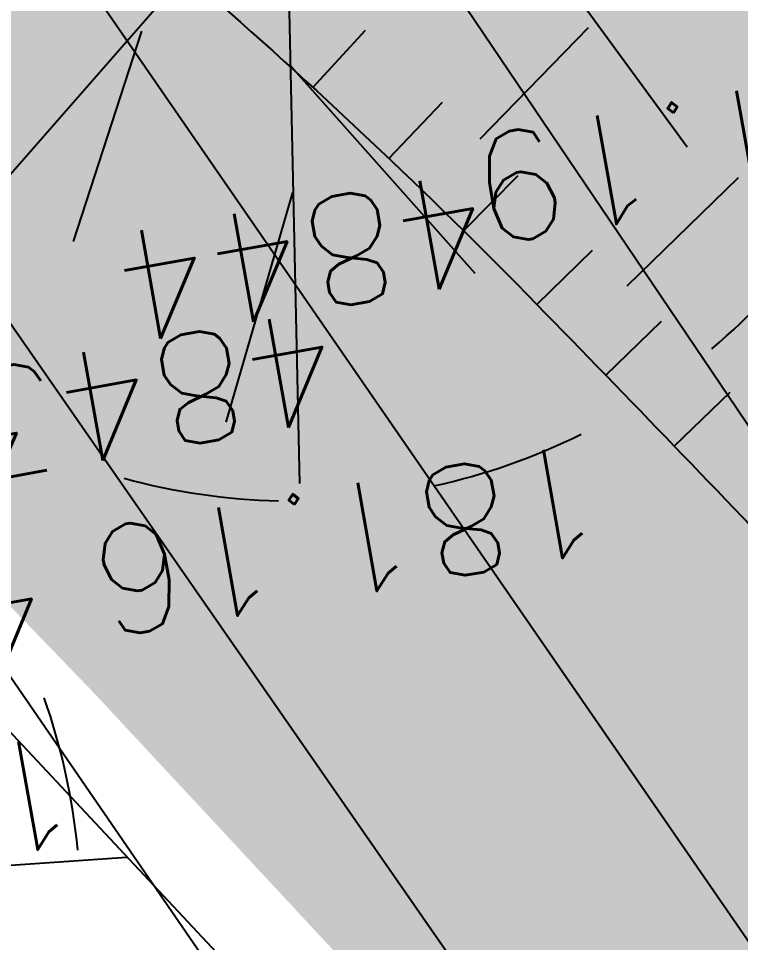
# Model space of a CAD drawing. Extents: x -2313930 to 3286427, y -3858277 to 2572692.
# Drawn here: x 541057 to 543288, y -290654 to -287796 of the extents above; entities that cross this region are included whole.
import ezdxf
from ezdxf.enums import TextEntityAlignment as Align
from ezdxf.lldxf.tags import DXFTag

# ---------------------------------------------------------------- set-up
doc = ezdxf.new("R2010")
doc.units = 0
doc.layers.add('_GAZELEC-RESERVATION 2', color=132, linetype='Continuous', lineweight=18)
doc.layers.add('Fond topo - P', color=252, linetype='Continuous', lineweight=50)
for name, color, linetype, plot in [('Fond topo - N', 252, 'Continuous', False), ('Fond topo - NCACHE', 252, 'Continuous', False), ('Fond topo - ZCACHE', 252, 'Continuous', False)]:
    doc.layers.add(name, color=color, linetype=linetype, plot=plot)
for name, color, linetype in [('Fond topo - TAL', 252, 'Continuous'), ('Fond topo - TAL_HAC', 252, 'Continuous'), ('Fond topo - VEG', 252, 'Continuous'), ('Fond topo - Z_500', 252, 'Continuous'), ('prlm-VRD', 2, 'Continuous'), ('SA - couvre sol', 252, 'Continuous'), ('SA - EVMV', 252, 'Continuous')]:
    doc.layers.add(name, color=color, linetype=linetype)
doc.styles.add('SIMPLEX', font='simplex_.ttf', dxfattribs={"height": 1.25})
tags = doc.linetypes.add('L8', pattern=[0.22500000894069674, 0.1500000059604645, -0.07500000298023224]).pattern_tags.tags
tags[6:7] = [DXFTag(74, 4), DXFTag(75, 0), DXFTag(340, '0'), DXFTag(46, 0.0), DXFTag(50, 0.0), DXFTag(44, 0.0), DXFTag(45, 0.0)]
tags[4:5] = [DXFTag(74, 4), DXFTag(75, 0), DXFTag(340, '0'), DXFTag(46, 0.0), DXFTag(50, 0.0), DXFTag(44, 0.0), DXFTag(45, 0.0)]

# ---------------------------------------------------------------- blocks, each defined once
blk = doc.blocks.new('PTOPO')
at = {"layer": 'Fond topo - NCACHE', "style": 'SIMPLEX'}
blk.add_attdef('MAT', text='', height=0.34, dxfattribs=at).set_placement((0.09999999986030161, -0.09999999962747097), align=Align.TOP_LEFT)
at = {"layer": 'Fond topo - ZCACHE', "style": 'SIMPLEX'}
blk.add_attdef('ALT', (0.09999999986030161, 0.09999999962747097), '', height=0.34, dxfattribs=at)
blk = doc.blocks.new('VEG12A')
at = {"ltscale": 2}
for p, q in [((0.01815258799999997, 0.057406781), (0.100441039, 0.47293725)), ((0.05749608, 0.253444298), (0.145517598, 0.414706841)), ((0.037902722, 0.15845596), (-0.06593155700000003, 0.344147082)), ((-0.158788295, 0.086017079), (-0.245985314, 0.284587218)), ((0.04981112299999996, 0.033821695), (0.391570728, 0.285894318)), ((0.143890955, 0.107467204), (0.230033352, 0.253971609))]:
    blk.add_line(p, q, dxfattribs=at)
for start, end in [(90, 103.8461539085843), (62.30769199853572, 76.15384597947835), (117.6923078993823, 131.5384619204946), (173.0769230068974, 186.9230769931026)]:
    blk.add_arc((0, 0), 0.496982058, start, end, dxfattribs=at)
blk = doc.blocks.new('A$C1F970F0F')
at = {"layer": 'SA - couvre sol'}
h = blk.add_hatch(dxfattribs=at)
h.set_pattern_fill('PELOUSE6', color=256, scale=20.0000003, angle=-10.72360141139323, style=0, pattern_type=2)
h.set_pattern_definition([(349.2763985886067, (-277130161.1279894, -473864756.7787022), (22.32856350872324, 117.9043497231417), [37.5000005625, -202.5000030375]), (79.27639858860677, (-277130147.3110734, -473864759.3953308), (-235.8086994462835, 44.65712701744649), [15.000000225, -105.000001575]), (79.27639858860677, (-277130138.0997961, -473864761.1397498), (-235.8086994462835, 44.65712701744649), [15.000000225, -105.000001575]), (79.27639858860677, (-277130142.7054347, -473864760.2675403), (-235.8086994462835, 44.65712701744649), [18.75000028125, -101.25000151875]), (112.9664661186067, (-277130151.916716, -473864758.5231205), (-191.1515722884832, 280.4658259369293), [12.00000018, -420.7461593111922]), (45.58633105860677, (-277130133.4941673, -473864762.0119574), (22.32856353476547, 117.9043498154048), [12.00000018, -420.7461593111923]), (45.58633105860677, (-277130124.2828801, -473864763.7563783), (22.32856353476547, 117.9043498154048), [26.00000039, -406.6661590999923]), (112.9664661186067, (-277130161.1279894, -473864756.7787022), (-191.1515722884832, 280.4658259369293), [26.00000039, -406.6661590999922]), (349.2763985886067, (-277130073.3609553, -473864750.4999832), (22.32856350872324, 117.9043497231417), [44.42455106636825, -195.5754525336318]), (349.2763985886067, (-277130085.1249766, -473864728.4255323), (22.32856350872324, 117.9043497231417), [82.81008944215131, -56.09585564143782, 43.07431864611476, -58.01973967029608]), (349.2763985886067, (-277130096.7337571, -473864706.3804808), (22.32856350872324, 117.9043497231417), [119.4799495921992, -46.28746189431191, 29.47870124218051, -44.75389087130835]), (349.2763985886067, (-277130108.4191755, -473864684.3209158), (22.32856350872324, 117.9043497231417), [100.4611429069171, -139.5388606930829]), (349.2763985886067, (-277130104.5097786, -473864665.2146754), (22.32856350872324, 117.9043497231417), [65.56973938354608, -174.4302642164539])])
edge = h.paths.add_edge_path()
edge.add_arc((4686.17633280365, 6461.263957909795), 2929.999943103911, 34.48608965995057, 42.89962862937583)
edge.add_arc((6700.681395940306, 8333.233251919955), 179.999999986126, 42.89962847510776, 139.7693510133963)
edge.add_arc((8036.110016895354, 7056.094568132154), 2027.519382076243, 136.5878893291629, 177.4536643126465)
edge.add_line((6010.592568096673, 7146.171807559098), (6018.948373371913, 7145.931843945988))
edge.add_line((6018.948373371913, 7145.931843945988), (6030.66105542983, 6828.889455646445))
edge.add_line((6030.661055429829, 6828.889455646445), (6086.545484387591, 6513.581804602189))
edge.add_line((6086.545484387591, 6513.581804602189), (6198.444306795145, 6127.414684863436))
edge.add_line((6198.444306795145, 6127.414684863435), (6298.474729685709, 5856.208511224729))
edge.add_line((6298.474729685709, 5856.20851122473), (6412.911502342192, 5600.584971789341))
edge.add_line((6412.911502342192, 5600.58497178934), (6430.976089253624, 5561.150698599641))
edge.add_line((6430.976089253624, 5561.150698599641), (6391.541816136887, 5543.086111698089))
edge.add_line((6391.541816136887, 5543.086111698089), (6373.477229225455, 5582.520384887787))
edge.add_line((6373.477229225455, 5582.520384887787), (6385.636062437989, 5588.090268212786))
edge.add_line((6385.636062437989, 5588.090268212785), (6270.263852773479, 5845.803342882811))
edge.add_line((6270.263852773479, 5845.803342882812), (6260.946051039006, 5842.366608122313))
edge.add_line((6260.946051039007, 5842.366608122313), (6247.104147932258, 5879.895286746139))
edge.add_line((6247.104147932258, 5879.895286746139), (6256.486317609877, 5883.355762637208))
edge.add_line((6256.486317609876, 5883.355762637208), (6193.646684101131, 6053.728895531077))
edge.add_line((6193.64668410113, 6053.728895531078), (6224.942961944316, 5457.232163833863))
edge.add_line((6224.942961944316, 5457.232163833862), (6349.299166892059, 5359.882025415485))
edge.add_line((6349.29916689206, 5359.882025415484), (6631.131740746965, 5067.486222945057))
edge.add_line((6631.131740746965, 5067.486222945058), (7007.85703846356, 4662.392471667164))
edge.add_arc((6266.884495562824, 4074.377509715027), 945.9396940674151, 15.593354854106678, 38.434526739372416, ccw=False)
edge.add_line((7178.007696354092, 4328.653772497254), (7183.460765751301, 4267.538145496965))
edge.add_line((7183.460765751301, 4267.538145496964), (7669.186119522447, 4309.38338142006))
edge.add_line((7669.186119522446, 4309.383381420061), (7572.789861443083, 5439.941213907456))
edge.add_line((7572.789861443084, 5439.941213907456), (7073.641136563043, 5396.939554527152))
edge.add_line((7073.641136563043, 5396.939554527152), (7049.790845618051, 5685.959026753412))
edge.add_line((7049.790845618052, 5685.959026753411), (7549.313860756474, 5728.992931432434))
edge.add_arc((8316.594495169884, 5740.649924566463), 767.3691793620403, 180.3057384606458, 180.870405297152, ccw=False)
edge.add_line((7549.236240977923, 5736.555152486859), (7069.119661158346, 5822.525488846271))
edge.add_arc((7072.644821027429, 5842.212368796683), 19.99999985711144, 176.038037171249, 259.8481260634846, ccw=False)
edge.add_arc((8504.663289780396, 5743.031176354228), 1455.448990157917, 169.2799127558144, 176.0380375514712, ccw=False)
edge.add_arc((4686.176394906122, 6461.263910698351), 2429.999890929686, -10.61202557555735, -2.87348500570751)
edge.add_arc((7133.095811341383, 6338.443570199892), 20.00000020604537, 90.1409179801426, 177.126514438636, ccw=False)
edge.add_line((7133.046621735704, 6358.44350999165), (7614.451910480803, 6359.627511750571))
edge.add_arc((4808.667676000008, 6462.331267599114), 2807.663304587354, -2.096335715599202, 3.063663128893586)
edge.add_line((7612.31817326701, 6612.388327016001), (7134.702083077234, 6568.527275144537))
edge.add_arc((7132.873113816116, 6588.443471704308), 20.00000034913729, 182.9755633723495, 275.24694149338035, ccw=False)
edge.add_arc((4686.176253983268, 6461.263919471268), 2430.000032833829, 2.975562460078157, 14.66949649561051)
edge.add_arc((7056.312932851384, 7081.709150914684), 20.00000017546606, 105.4364946998268, 194.6694959608697, ccw=False)
edge.add_line((7050.989529879269, 7100.987672291234), (7513.850932238078, 7228.798181061445))
edge.add_arc((4661.509376136225, 6453.410151785248), 2955.855028348035, 15.2079308550242, 20.10997397197326)
edge.add_line((7437.158970696407, 7469.701584797454), (6987.694531252516, 7301.450674901103))
edge.add_arc((6980.682960577042, 7320.181341844977), 20.00000018748722, 200.5227063343824, 290.522704699226, ccw=False)
edge.add_arc((4686.301945798502, 6461.319648332696), 2429.862781547547, 20.52251332408417, 34.12876932729812)
edge.add_arc((6713.483443369026, 7834.969993664992), 18.89001674430282, 120.96134875829961, 213.2758309628496, ccw=False)
edge.add_line((6703.765290681826, 7851.168457730977), (7101.268859919588, 8120.247909627737))
at = {"layer": 'SA - EVMV'}
h = blk.add_hatch(dxfattribs=at)
h.set_pattern_fill('_USER', color=256, scale=74.99999999999999, angle=-55.72360141139323, style=0, pattern_type=0)
h.set_pattern_definition([(304.2763985886068, (-277130161.1279894, -473864756.7787022), (61.97477650275113, 42.238928459823), [])])
h.paths.add_polyline_path([(6137.262643169798, 3161.503242351281), (5258.989506963931, 4651.014984356799), (5823.535050065982, 5411.828376675677), (6009.896409179055, 5810.580329425578), (6042.353956317322, 6037.937811191567), (5791.842057863324, 7412.226220178691), (5768.869517604411, 9187.383885517163), (6965.043931057882, 9781.279833201925), (7125.730307530321, 8202.475428701919), (7356.548247893039, 6578.483473019976), (7421.051285208732, 6215.102708379585), (8728.798868082513, 6201.995811803044), (8825.59209412568, 5455.189202343771), (8884.907463838514, 4910.231636065007), (8937.364138919358, 4349.844162727043), (8990.109761245629, 3720.436779551583), (8238.933497559277, 3575.005023445903)])
at = {"layer": 'Fond topo - TAL', "ltscale": 2, "flags": 128}
blk.add_lwpolyline([(6430.976089253624, 5561.150698599641, 0.02394732484790523), (6438.416126081117, 5497.116528512835, 0.1142600952357602), (6443.63068675366, 5484.469904925472, 0.08033898922229925), (6549.093783195793, 5377.639133737978, -0.04151558618262319), (6767.514143299376, 5188.188581759985, -0.007003630583660632), (6935.434062547319, 5011.272355460585, -0.004971043128198164), (7165.971708763474, 4756.430009564167, -0.05280067891984588), (7269.612324424946, 4611.23233276563, -0.0271772235972432), (7423.187462316326, 4301.320192780555)], format="xyb", dxfattribs=at)
at = {"layer": 'Fond topo - TAL', "linetype": 'L8', "ltscale": 2, "flags": 128}
blk.add_lwpolyline([(6398.432359729974, 5276.437064230576), (6885.914646545285, 4755.249367140475)], dxfattribs=at)
at = {"layer": 'Fond topo - TAL_HAC', "ltscale": 2}
for p, q in [((6698.239922867073, 5255.336426686844), (6714.46092706151, 5273.024813410482)), ((6749.993117316752, 5239.420604534997), (6783.40115341436, 5273.886575165272)), ((6721.742797126065, 5233.380928185688), (6738.287212449713, 5250.767196049263)), ((6744.836821625875, 5210.995775719088), (6761.699022223997, 5228.074013107904)), ((6795.347759710592, 5193.994698918894), (6829.754915509186, 5227.463305614205)), ((6767.514143299376, 5188.188581759985), (6784.688395027883, 5204.952980695765)), ((6788.774273130866, 5166.332260993795), (6806.007124422414, 5183.036417420872)), ((6809.95773733771, 5144.401626483327), (6827.248976746773, 5161.045335324214)), ((6542.37564793081, 5010.37368497062), (6640.794616382374, 5017.317440993484))]:
    blk.add_line(p, q, dxfattribs=at)
at = {"layer": 'Fond topo - P', "ltscale": 2}
ref = blk.add_blockref('PTOPO', (6767.514143299376, 5188.188581759985), dxfattribs=dict(at, xscale=99.99999999999994, yscale=99.99999999999994, zscale=99.99999999999994, rotation=190.0656205306617))
ref.add_attrib('MAT', '4844', dxfattribs={"layer": 'Fond topo - N', "color": 0, "ltscale": 2, "height": 33.99999999999999, "rotation": 190.0656204987762, "style": 'SIMPLEX'}).set_placement((6755.920301415488, 5196.286904235826), align=Align.TOP_LEFT)
ref.add_attrib('ALT', '181.19', (6902.341605594247, 5267.232392764149), dxfattribs={"layer": 'Fond topo - Z_500', "color": 0, "ltscale": 2, "height": 33.99999999999999, "rotation": 190.0656204987762, "style": 'SIMPLEX'})
ref = blk.add_blockref('PTOPO', (6720.919624105414, 5145.386705308234), dxfattribs=dict(at, xscale=99.99999999999994, yscale=99.99999999999994, zscale=99.99999999999994, rotation=190.0656205306617))
ref.add_attrib('MAT', '4843', dxfattribs={"layer": 'Fond topo - N', "color": 0, "ltscale": 2, "height": 33.99999999999999, "rotation": 190.0656204987762, "style": 'SIMPLEX'}).set_placement((6709.325782296391, 5153.485028054261), align=Align.TOP_LEFT)
ref.add_attrib('ALT', '181.16', (6785.266641851051, 5146.082397561613), dxfattribs={"layer": 'Fond topo - Z_500', "color": 0, "ltscale": 2, "height": 33.99999999999999, "rotation": 190.0656204987762, "style": 'SIMPLEX'})
ref = blk.add_blockref('PTOPO', (6631.131740746965, 5067.486222945058), dxfattribs=dict(at, xscale=99.99999999999994, yscale=99.99999999999994, zscale=99.99999999999994, rotation=190.0656205306617))
ref.add_attrib('MAT', '4842', dxfattribs={"layer": 'Fond topo - N', "color": 0, "ltscale": 2, "height": 33.99999999999999, "rotation": 190.0656204987762, "style": 'SIMPLEX'}).set_placement((6619.537898937941, 5075.584545691084), align=Align.TOP_LEFT)
ref.add_attrib('ALT', '181.16', (6623.033418023814, 5055.892381131702), dxfattribs={"layer": 'Fond topo - Z_500', "color": 0, "ltscale": 2, "height": 33.99999999999999, "rotation": 190.0656204987762, "style": 'SIMPLEX'})
at = {"layer": 'Fond topo - VEG', "ltscale": 2, "xscale": 402.5599999999998, "yscale": 402.5599999999998, "zscale": 99.99999999999997, "rotation": 192.432705982593}
for p in [(6692.580947096096, 5327.47014404766), (6426.433839519626, 5000.286924893518)]:
    blk.add_blockref('VEG12A', p, dxfattribs=at)

msp = doc.modelspace()

# ---------------------------------------------------------------- linework, layer by layer
at = {"layer": '_GAZELEC-RESERVATION 2'}
msp.add_circle((486248.4803309143, -227485.9628347494), 2800178.148749841, dxfattribs=at)

# ---------------------------------------------------------------- block references
at = {"layer": 'prlm-VRD', "xscale": 10, "yscale": 10, "zscale": 10}
msp.add_blockref('A$C1F970F0F', (474984.297679401, -340562.691042779), dxfattribs=at)

doc.saveas('drawing.dxf')
